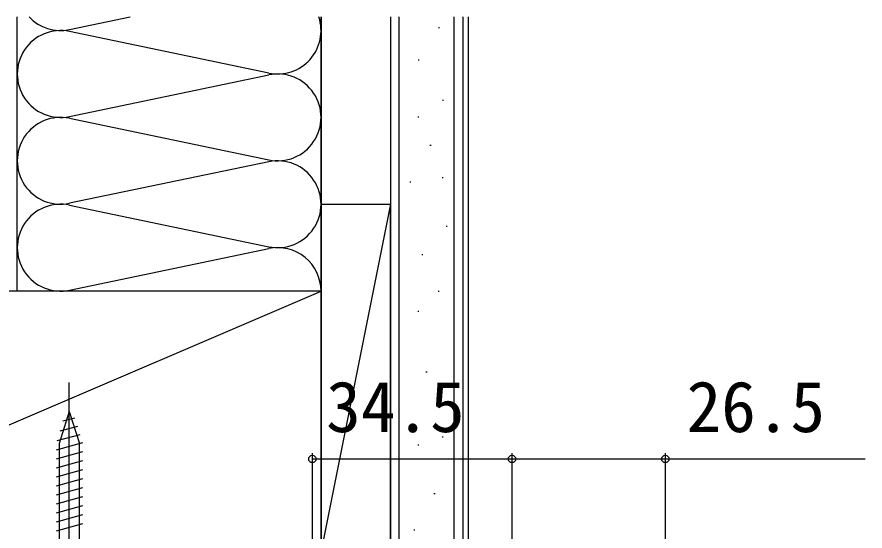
# Model space of a CAD drawing. Units: millimetres, scale not verified. Extents: x -525 to 525, y -782 to 777.
# Drawn here: x -410.6 to -264, y 502.1 to 590.9 of the extents above; entities that cross this region are included whole.
import ezdxf
from ezdxf.enums import TextEntityAlignment as Align

# ---------------------------------------------------------------- set-up
doc = ezdxf.new("R2010")
doc.units = ezdxf.units.MM
doc.header["$LTSCALE"] = 4
for name, color, linetype in [('0-4_YKK_13', 4, 'Continuous'), ('0-6_YKK_D', 6, 'Continuous'), ('0-8_YSS_K', 3, 'Continuous'), ('0-9_YSS_KE', 3, 'Continuous')]:
    doc.layers.add(name, color=color, linetype=linetype)
doc.styles.add('ＭＳ ゴシック', font='')
doc.styles.get('ＭＳ ゴシック').set_extended_font_data('MS Gothic')

msp = doc.modelspace()

# ---------------------------------------------------------------- linework, layer by layer
at = {"layer": '0-4_YKK_13'}
for p, q in [((-401.5, 477.704), (-401.5, 527.704)), ((-401.5, 522.704), (-403.25, 517.154)), ((-401.5, 522.704), (-399.75, 517.154)), ((-400.561, 521.557), (-402.611, 521.008)), ((-400.11, 520.125), (-403.146, 519.312)), ((-399.658, 518.693), (-403.681, 517.616)), ((-399.207, 517.261), (-403.8, 516.031)), ((-403.25, 517.154), (-403.25, 484.454)), ((-399.75, 484.454), (-399.75, 517.154)), ((-399.2, 515.71), (-403.8, 514.478)), ((-399.2, 514.158), (-403.8, 512.925)), ((-399.2, 512.605), (-403.8, 511.372)), ((-399.2, 511.052), (-403.8, 509.819)), ((-399.2, 509.499), (-403.8, 508.266)), ((-399.2, 507.946), (-403.8, 506.713)), ((-399.2, 506.393), (-403.8, 505.16)), ((-399.2, 504.84), (-403.8, 503.608)), ((-399.2, 503.287), (-403.8, 502.055))]:
    msp.add_line(p, q, dxfattribs=at)
at = {"layer": '0-6_YKK_D'}
for p, q in [((-359.5, 468.504), (-359.5, 515.504)), ((-359.5, 514.504), (-325, 514.504)), ((-325, 490.704), (-325, 515.504)), ((-325, 495.004), (-325, 515.504)), ((-298.5, 490.504), (-298.5, 515.504))]:
    msp.add_line(p, q, dxfattribs=at)
msp.add_lwpolyline([(-325, 514.504), (-298.5, 514.504), (-263.995, 514.504)], dxfattribs=at)
for centre in [(-359.5, 514.504), (-325, 514.504), (-325, 514.504), (-298.5, 514.504)]:
    msp.add_circle(centre, 0.637, dxfattribs=at)
at = {"layer": '0-8_YSS_K'}
for p, q in [((-410.5, 543.504), (-410.5, 590.853)), ((-401.468, 588.662), (-390.965, 590.853)), ((-358, 543.504), (-358, 590.853)), ((-358, 590.853), (-358, 543.504)), ((-344.5, 488.504), (-344.5, 590.853)), ((-335, 488.504), (-335, 590.853)), ((-332.5, 488.504), (-332.5, 590.853)), ((-367.031, 581.162), (-401.468, 588.346)), ((-337.732, 589.045), (-337.532, 589.045)), ((-341.229, 583.45), (-341.029, 583.45)), ((-401.468, 573.662), (-367.031, 580.846)), ((-337.032, 576.457), (-336.832, 576.457)), ((-401.468, 573.346), (-367.031, 566.162)), ((-341.287, 573.588), (-341.087, 573.588)), ((-339.189, 568.692), (-338.989, 568.692)), ((-367.031, 565.846), (-401.468, 558.662)), ((-337.091, 563.097), (-336.891, 563.097)), ((-342.686, 562.398), (-342.486, 562.398)), ((-358, 558.504), (-346, 558.504)), ((-358, 558.504), (-358, 498.504)), ((-346, 558.504), (-358, 498.504)), ((-346, 498.504), (-346, 558.504)), ((-401.468, 558.346), (-367.031, 551.162)), ((-336.391, 554.705), (-336.191, 554.705)), ((-401.468, 543.662), (-367.031, 550.846)), ((-340.588, 549.809), (-340.388, 549.809)), ((-463, 498.504), (-358, 543.504)), ((-337.79, 543.515), (-337.59, 543.515)), ((-341.287, 540.018), (-341.087, 540.018)), ((-339.888, 529.528), (-339.688, 529.528)), ((-335.692, 523.933), (-335.492, 523.933)), ((-337.091, 518.338), (-336.891, 518.338)), ((-341.287, 516.939), (-341.087, 516.939)), ((-338.489, 508.547), (-338.289, 508.547)), ((-341.986, 502.253), (-341.786, 502.253))]:
    msp.add_line(p, q, dxfattribs=at)
for centre, start, end in [((-403, 596.004), 223.37602, 281.78354), ((-365.5, 588.504), 258.21646, 18.25319), ((-403, 581.004), 78.21646, 281.78354), ((-365.5, 573.504), 258.21646, 101.78354), ((-403, 566.004), 78.21646, 281.78354), ((-365.5, 558.504), 258.21646, 101.78354), ((-403, 551.004), 78.21646, 281.78354), ((-365.5, 543.504), 0, 101.78354)]:
    msp.add_arc(centre, 7.5, start, end, dxfattribs=at)
at = {"layer": '0-9_YSS_KE'}
for p, q in [((-346, 590.853), (-346, 488.504)), ((-333.5, 590.853), (-333.5, 488.504))]:
    msp.add_line(p, q, dxfattribs=at)
msp.add_lwpolyline([(-358, 498.504), (-358, 543.504), (-463, 543.504), (-463, 498.504)], close=True, dxfattribs=at)

# ---------------------------------------------------------------- texts
at = {"layer": '0-6_YKK_D', "style": 'ＭＳ ゴシック'}
for s, p in [('34.5', (-357.113, 516.504)), ('26.5', (-294.836, 516.504))]:
    msp.add_text(s, height=8.798, dxfattribs=at).set_placement(p, align=Align.BOTTOM_LEFT)

doc.saveas('drawing.dxf')
